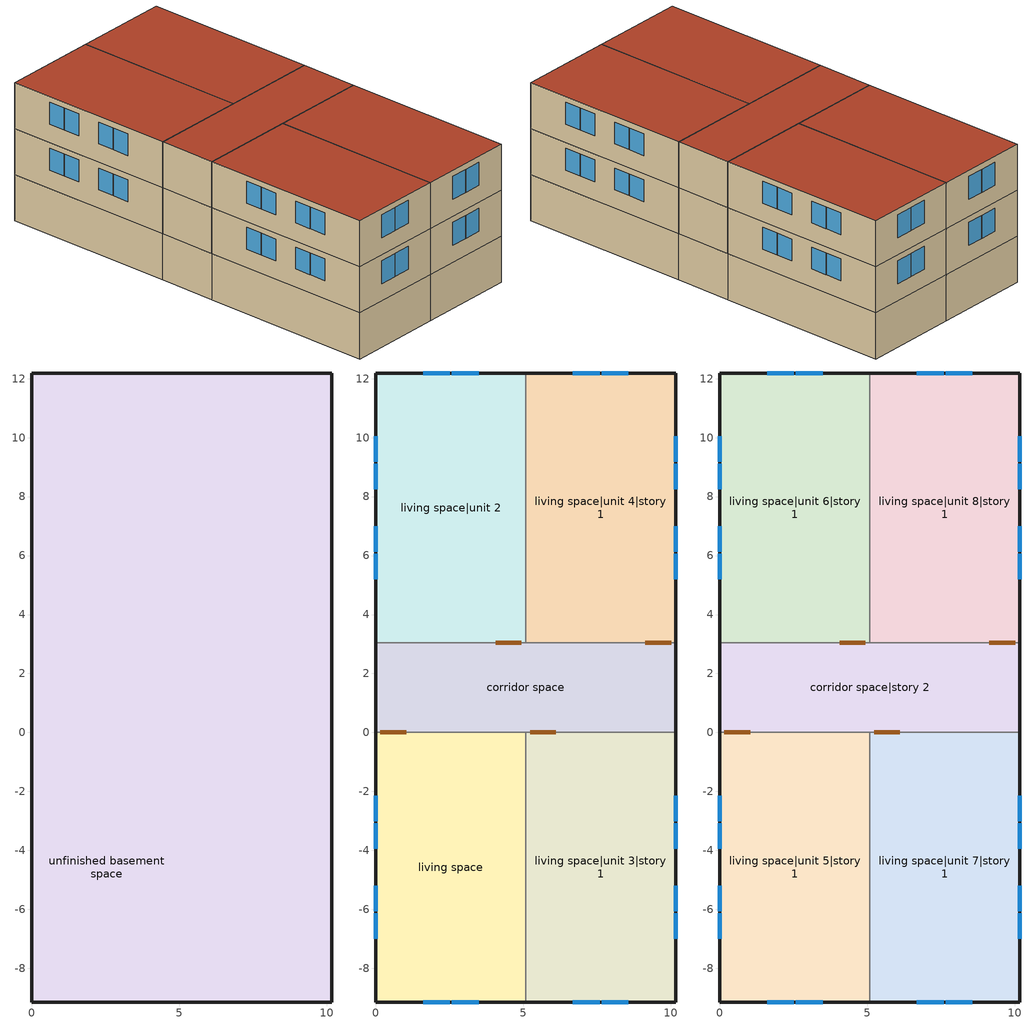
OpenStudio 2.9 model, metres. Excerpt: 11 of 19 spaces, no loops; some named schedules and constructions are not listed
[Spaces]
unfinished basement space
 floor foundation (FloorFndGrndUnfinB 1): 0,0 0,3.05 10.16,3.05 10.16,0 z-2.44
 floor foundation (FloorFndGrndUnfinB): 0,-9.14 0,0 5.08,0 5.08,-9.14 z-2.44
 floor foundation (FloorFndGrndUnfinB 2): 0,3.05 0,12.19 5.08,12.19 5.08,3.05 z-2.44
 floor foundation (FloorFndGrndUnfinB 3): 5.08,-9.14 5.08,0 10.16,0 10.16,-9.14 z-2.44
 floor foundation (FloorFndGrndUnfinB 4): 5.08,3.05 5.08,12.19 10.16,12.19 10.16,3.05 z-2.44
 wall foundation (WallFndGrndUnfinB 1): 0,3.05 0,0 / 10.16,0 10.16,3.05 z-2.44:0
 wall foundation (WallFndGrndUnfinB): 0,0 0,-9.14 5.08,-9.14 z-2.44:0
 wall foundation (WallFndGrndUnfinB 2): 5.08,12.19 0,12.19 0,3.05 z-2.44:0
 wall foundation (WallFndGrndUnfinB 3): 5.08,-9.14 10.16,-9.14 10.16,0 z-2.44:0
 wall foundation (WallFndGrndUnfinB 4): 10.16,3.05 10.16,12.19 5.08,12.19 z-2.44:0
 ceiling adiabatic (RoofUnfinUninsExt): 10.16,0 10.16,3.05 0,3.05 0,0 z0
living space
 floor to unfinished basement space (FloorUnfinBInsFin Reversed): 0,-9.14 0,0 5.08,0 5.08,-9.14 z0
 wall outside (WallExtInsFin): 0,0 0,-9.14 5.08,-9.14 z0:2.44
 wall adiabatic (WallIntFinUninsFin): 5.08,0 0,0 z0:2.44
 wall to living space|unit 3|story 1 (WallIntFinUninsFin Reversed): 5.08,-9.14 5.08,0 z0:2.44
 window (WindowConstruction): 1.6,-9.14 2.51,-9.14 / 2.57,-9.14 3.48,-9.14 z0.91:2.13; 0,-2.15 0,-3.02 / 0,-3.08 0,-3.95 / 0,-5.2 0,-6.07 / 0,-6.13 0,-6.99 z0.98:2.13
living space|unit 2
 floor to unfinished basement space (FloorUnfinBInsFin Reversed): 0,3.05 0,12.19 5.08,12.19 5.08,3.05 z0
 wall outside (WallExtInsFin): 5.08,12.19 0,12.19 0,3.05 z0:2.44
 wall to living space|unit 4|story 1 (WallIntFinUninsFin Reversed): 5.08,3.05 5.08,12.19 z0:2.44
 wall adiabatic (WallIntFinUninsFin): 0,3.05 5.08,3.05 z0:2.44
 window (WindowConstruction): 3.48,12.19 2.57,12.19 / 2.51,12.19 1.6,12.19 z0.91:2.13; 0,10.04 0,9.17 / 0,9.11 0,8.25 / 0,6.99 0,6.13 / 0,6.07 0,5.2 z0.98:2.13
living space|unit 3|story 1
 floor to unfinished basement space (FloorUnfinBInsFin Reversed): 5.08,-9.14 5.08,0 10.16,0 10.16,-9.14 z0
 wall outside (WallExtInsFin): 5.08,-9.14 10.16,-9.14 10.16,0 z0:2.44
 wall adiabatic (WallIntFinUninsFin): 10.16,0 5.08,0 z0:2.44
 window (WindowConstruction): 6.68,-9.14 7.59,-9.14 / 7.65,-9.14 8.56,-9.14 z0.91:2.13; 10.16,-6.99 10.16,-6.13 / 10.16,-6.07 10.16,-5.2 / 10.16,-3.95 10.16,-3.08 / 10.16,-3.02 10.16,-2.15 z0.98:2.13
living space|unit 4|story 1
 floor to unfinished basement space (FloorUnfinBInsFin Reversed): 5.08,3.05 5.08,12.19 10.16,12.19 10.16,3.05 z0
 wall outside (WallExtInsFin): 10.16,3.05 10.16,12.19 5.08,12.19 z0:2.44
 wall adiabatic (WallIntFinUninsFin): 5.08,3.05 10.16,3.05 z0:2.44
 window (WindowConstruction): 8.56,12.19 7.65,12.19 / 7.59,12.19 6.68,12.19 z0.91:2.13; 10.16,5.2 10.16,6.07 / 10.16,6.13 10.16,6.99 / 10.16,8.25 10.16,9.11 / 10.16,9.17 10.16,10.04 z0.98:2.13
corridor space
 floor adiabatic (FloorUnfinUninsUnfin): 0,0 0,3.05 10.16,3.05 10.16,0 z0
 wall outside (WallExtUninsUnfin): 0,3.05 0,0 / 10.16,0 10.16,3.05 z0:2.44
 wall adiabatic (WallIntUnfinUninsUnfin): 0,0 5.08,0 10.16,0 / 10.16,3.05 5.08,3.05 0,3.05 z0:2.44
 door inside (UninsDoor): 0.15,0 1.02,0 / 4.93,3.05 4.06,3.05 / 5.23,0 6.1,0 / 10.01,3.05 9.14,3.05 z0:2.13
 ceiling adiabatic (RoofUnfinUninsExt): 10.16,0 10.16,3.05 0,3.05 0,0 z2.44
living space|unit 5|story 1
 floor to living space (FloorFinUninsFin): 0,-9.14 0,0 5.08,0 5.08,-9.14 z2.44
 wall outside (WallExtInsFin): 0,0 0,-9.14 5.08,-9.14 z2.44:4.88
 wall to living space|unit 7|story 1 (WallIntFinUninsFin Reversed): 5.08,-9.14 5.08,0 z2.44:4.88
 wall adiabatic (WallIntFinUninsFin): 5.08,0 0,0 z2.44:4.88
 window (WindowConstruction): 1.6,-9.14 2.51,-9.14 / 2.57,-9.14 3.48,-9.14 z3.35:4.57; 0,-2.15 0,-3.02 / 0,-3.08 0,-3.95 / 0,-5.2 0,-6.07 / 0,-6.13 0,-6.99 z3.42:4.57
 roof outside (RoofFinInsExt): 5.08,-9.14 5.08,0 0,0 0,-9.14 z4.88
living space|unit 6|story 1
 floor to living space|unit 2 (FloorFinUninsFin): 0,3.05 0,12.19 5.08,12.19 5.08,3.05 z2.44
 wall outside (WallExtInsFin): 5.08,12.19 0,12.19 0,3.05 z2.44:4.88
 wall to living space|unit 8|story 1 (WallIntFinUninsFin): 5.08,3.05 5.08,12.19 z2.44:4.88
 wall adiabatic (WallIntFinUninsFin): 0,3.05 5.08,3.05 z2.44:4.88
 window (WindowConstruction): 3.48,12.19 2.57,12.19 / 2.51,12.19 1.6,12.19 z3.35:4.57; 0,10.04 0,9.17 / 0,9.11 0,8.25 / 0,6.99 0,6.13 / 0,6.07 0,5.2 z3.42:4.57
 roof outside (RoofFinInsExt): 5.08,3.05 5.08,12.19 0,12.19 0,3.05 z4.88
living space|unit 7|story 1
 floor to living space|unit 3|story 1 (FloorFinUninsFin): 5.08,-9.14 5.08,0 10.16,0 10.16,-9.14 z2.44
 wall outside (WallExtInsFin): 5.08,-9.14 10.16,-9.14 10.16,0 z2.44:4.88
 wall adiabatic (WallIntFinUninsFin): 10.16,0 5.08,0 z2.44:4.88
 window (WindowConstruction): 6.68,-9.14 7.59,-9.14 / 7.65,-9.14 8.56,-9.14 z3.35:4.57; 10.16,-6.99 10.16,-6.13 / 10.16,-6.07 10.16,-5.2 / 10.16,-3.95 10.16,-3.08 / 10.16,-3.02 10.16,-2.15 z3.42:4.57
 roof outside (RoofFinInsExt): 10.16,-9.14 10.16,0 5.08,0 5.08,-9.14 z4.88
living space|unit 8|story 1
 floor to living space|unit 4|story 1 (FloorFinUninsFin): 5.08,3.05 5.08,12.19 10.16,12.19 10.16,3.05 z2.44
 wall outside (WallExtInsFin): 10.16,3.05 10.16,12.19 5.08,12.19 z2.44:4.88
 wall adiabatic (WallIntFinUninsFin): 5.08,3.05 10.16,3.05 z2.44:4.88
 window (WindowConstruction): 8.56,12.19 7.65,12.19 / 7.59,12.19 6.68,12.19 z3.35:4.57; 10.16,5.2 10.16,6.07 / 10.16,6.13 10.16,6.99 / 10.16,8.25 10.16,9.11 / 10.16,9.17 10.16,10.04 z3.42:4.57
 roof outside (RoofFinInsExt): 10.16,3.05 10.16,12.19 5.08,12.19 5.08,3.05 z4.88
corridor space|story 2
 floor adiabatic (FloorUnfinUninsUnfin): 0,0 0,3.05 10.16,3.05 10.16,0 z2.44
 wall outside (WallExtUninsUnfin): 0,3.05 0,0 / 10.16,0 10.16,3.05 z2.44:4.88
 wall adiabatic (WallIntUnfinUninsUnfin): 0,0 5.08,0 10.16,0 / 10.16,3.05 5.08,3.05 0,3.05 z2.44:4.88
 door inside (UninsDoor): 0.15,0 1.02,0 / 4.93,3.05 4.06,3.05 / 5.23,0 6.1,0 / 10.01,3.05 9.14,3.05 z2.44:4.57
 roof outside (RoofUnfinUninsExt): 10.16,0 10.16,3.05 0,3.05 0,0 z4.88
[Schedule:Day]
res nv_8 temp schedule allday1; res nv_8 temp schedule allday2; res nv_8 temp schedule allday3; res nv_8 temp schedule allday4; res nv_8 temp schedule allday11; res nv_8 temp schedule allday12: 24, 0, 23.8889
res nv_8 temp schedule allday5; res nv_8 temp schedule allday6; res nv_8 temp schedule allday7; res nv_8 temp schedule allday8; res nv_8 temp schedule allday9; res nv_8 temp schedule allday10: 24, 0, 22.2222
Schedule Day 123; Schedule Day 126; res mv_8 range exhaust schedule winter design; Schedule Day 127; res mv_8 bath exhaust schedule winter design: 24, 0, 0
res nv_8 availability schedule allday1 on; res nv_8 availability schedule allday1 on 1; res nv_8 availability schedule allday1 on 2; res nv_8 availability schedule allday1 on 3; res nv_8 availability schedule allday1 on 4; res nv_8 availability schedule allday1 on 5; res nv_8 availability schedule allday1 on 6; res nv_8 availability schedule allday1 on 7; res nv_8 availability schedule allday1 on 8; res nv_8 availability schedule allday1 on 9; res nv_8 availability schedule allday1 on 10; res nv_8 availability schedule allday1 on 11: 1, 0, 1, 2, 0, 1, 3, 0, 1, 4, 0, 1, 5, 0, 1, 6, 0, 1, 7, 0, 1, 8, 0, 1, 9, 0, 1, 10, 0, 1, 11, 0, 1, 12, 0, 1, 13, 0, 1, 14, 0, 1, 15, 0, 1, 16, 0, 1, 17, 0, 1, 18, 0, 1, 19, 0, 1, 20, 0, 1, 21, 0, 1, 22, 0, 1, 23, 0, 1, 24, 0, 1
res mv_8 range exhaust schedule allday1; res mv_8 range exhaust schedule allday2; res mv_8 range exhaust schedule allday3; res mv_8 range exhaust schedule allday4; res mv_8 range exhaust schedule allday5; res mv_8 range exhaust schedule allday6; res mv_8 range exhaust schedule allday7; res mv_8 range exhaust schedule allday8; res mv_8 range exhaust schedule allday9; res mv_8 range exhaust schedule allday10; res mv_8 range exhaust schedule allday11; res mv_8 range exhaust schedule allday12: 15, 0, 0, 16, 0, 1, 24, 0, 0
res mv_8 range exhaust schedule summer design; res mv_8 bath exhaust schedule summer design: 24, 0, 1
res mv_8 bath exhaust schedule allday1; res mv_8 bath exhaust schedule allday2; res mv_8 bath exhaust schedule allday3; res mv_8 bath exhaust schedule allday4; res mv_8 bath exhaust schedule allday5; res mv_8 bath exhaust schedule allday6; res mv_8 bath exhaust schedule allday7; res mv_8 bath exhaust schedule allday8; res mv_8 bath exhaust schedule allday9; res mv_8 bath exhaust schedule allday10; res mv_8 bath exhaust schedule allday11; res mv_8 bath exhaust schedule allday12: 4, 0, 0, 5, 0, 1, 24, 0, 0
[Schedule:Rule] Apply Monday=Yes; Apply Wednesday=Yes; Apply Friday=Yes; Date Specification Type=DateRange; Start Day=1
Name | Schedule Ruleset | Rule Order | Day Schedule | Apply Sunday | Apply Tuesday | Apply Thursday | Apply Saturday | Start Month | End Month | End Day
res heating setpoint allday rule1 | res heating setpoint | 11 | res heating setpoint allday1 | Yes | Yes | Yes | Yes | 1 | 1 | 31
res heating setpoint allday rule2 | res heating setpoint | 10 | res heating setpoint allday2 | Yes | Yes | Yes | Yes | 2 | 2 | 28
res heating setpoint allday rule3 | res heating setpoint | 9 | res heating setpoint allday3 | Yes | Yes | Yes | Yes | 3 | 3 | 31
res heating setpoint allday rule4 | res heating setpoint | 8 | res heating setpoint allday4 | Yes | Yes | Yes | Yes | 4 | 4 | 30
res heating setpoint allday rule5 | res heating setpoint | 7 | res heating setpoint allday5 | Yes | Yes | Yes | Yes | 5 | 5 | 31
res heating setpoint allday rule6 | res heating setpoint | 6 | res heating setpoint allday6 | Yes | Yes | Yes | Yes | 6 | 6 | 30
res heating setpoint allday rule7 | res heating setpoint | 5 | res heating setpoint allday7 | Yes | Yes | Yes | Yes | 7 | 7 | 31
res heating setpoint allday rule8 | res heating setpoint | 4 | res heating setpoint allday8 | Yes | Yes | Yes | Yes | 8 | 8 | 31
res heating setpoint allday rule9 | res heating setpoint | 3 | res heating setpoint allday9 | Yes | Yes | Yes | Yes | 9 | 9 | 30
res heating setpoint allday rule10 | res heating setpoint | 2 | res heating setpoint allday10 | Yes | Yes | Yes | Yes | 10 | 10 | 31
res heating setpoint allday rule11 | res heating setpoint | 1 | res heating setpoint allday11 | Yes | Yes | Yes | Yes | 11 | 11 | 30
res heating setpoint allday rule12 | res heating setpoint | 0 | res heating setpoint allday12 | Yes | Yes | Yes | Yes | 12 | 12 | 31
res cooling setpoint allday rule1 | res cooling setpoint | 11 | res cooling setpoint allday1 | Yes | Yes | Yes | Yes | 1 | 1 | 31
res cooling setpoint allday rule2 | res cooling setpoint | 10 | res cooling setpoint allday2 | Yes | Yes | Yes | Yes | 2 | 2 | 28
res cooling setpoint allday rule3 | res cooling setpoint | 9 | res cooling setpoint allday3 | Yes | Yes | Yes | Yes | 3 | 3 | 31
res cooling setpoint allday rule4 | res cooling setpoint | 8 | res cooling setpoint allday4 | Yes | Yes | Yes | Yes | 4 | 4 | 30
res cooling setpoint allday rule5 | res cooling setpoint | 7 | res cooling setpoint allday5 | Yes | Yes | Yes | Yes | 5 | 5 | 31
res cooling setpoint allday rule6 | res cooling setpoint | 6 | res cooling setpoint allday6 | Yes | Yes | Yes | Yes | 6 | 6 | 30
res cooling setpoint allday rule7 | res cooling setpoint | 5 | res cooling setpoint allday7 | Yes | Yes | Yes | Yes | 7 | 7 | 31
res cooling setpoint allday rule8 | res cooling setpoint | 4 | res cooling setpoint allday8 | Yes | Yes | Yes | Yes | 8 | 8 | 31
res cooling setpoint allday rule9 | res cooling setpoint | 3 | res cooling setpoint allday9 | Yes | Yes | Yes | Yes | 9 | 9 | 30
res cooling setpoint allday rule10 | res cooling setpoint | 2 | res cooling setpoint allday10 | Yes | Yes | Yes | Yes | 10 | 10 | 31
res cooling setpoint allday rule11 | res cooling setpoint | 1 | res cooling setpoint allday11 | Yes | Yes | Yes | Yes | 11 | 11 | 30
res cooling setpoint allday rule12 | res cooling setpoint | 0 | res cooling setpoint allday12 | Yes | Yes | Yes | Yes | 12 | 12 | 31
res nv_1 temp schedule allday rule1 | res nv_1 temp schedule | 11 | res nv_1 temp schedule allday1 | Yes | Yes | Yes | Yes | 1 | 1 | 31
res nv_1 temp schedule allday rule2 | res nv_1 temp schedule | 10 | res nv_1 temp schedule allday2 | Yes | Yes | Yes | Yes | 2 | 2 | 28
res nv_1 temp schedule allday rule3 | res nv_1 temp schedule | 9 | res nv_1 temp schedule allday3 | Yes | Yes | Yes | Yes | 3 | 3 | 31
res nv_1 temp schedule allday rule4 | res nv_1 temp schedule | 8 | res nv_1 temp schedule allday4 | Yes | Yes | Yes | Yes | 4 | 4 | 30
res nv_1 temp schedule allday rule5 | res nv_1 temp schedule | 7 | res nv_1 temp schedule allday5 | Yes | Yes | Yes | Yes | 5 | 5 | 31
res nv_1 temp schedule allday rule6 | res nv_1 temp schedule | 6 | res nv_1 temp schedule allday6 | Yes | Yes | Yes | Yes | 6 | 6 | 30
res nv_1 temp schedule allday rule7 | res nv_1 temp schedule | 5 | res nv_1 temp schedule allday7 | Yes | Yes | Yes | Yes | 7 | 7 | 31
res nv_1 temp schedule allday rule8 | res nv_1 temp schedule | 4 | res nv_1 temp schedule allday8 | Yes | Yes | Yes | Yes | 8 | 8 | 31
res nv_1 temp schedule allday rule9 | res nv_1 temp schedule | 3 | res nv_1 temp schedule allday9 | Yes | Yes | Yes | Yes | 9 | 9 | 30
res nv_1 temp schedule allday rule10 | res nv_1 temp schedule | 2 | res nv_1 temp schedule allday10 | Yes | Yes | Yes | Yes | 10 | 10 | 31
res nv_1 temp schedule allday rule11 | res nv_1 temp schedule | 1 | res nv_1 temp schedule allday11 | Yes | Yes | Yes | Yes | 11 | 11 | 30
res nv_1 temp schedule allday rule12 | res nv_1 temp schedule | 0 | res nv_1 temp schedule allday12 | Yes | Yes | Yes | Yes | 12 | 12 | 31
res nv_1 availability schedule allday ruleset1 on | res nv_1 avail schedule | 11 | res nv_1 availability schedule allday1 on |  |  |  |  | 1 | 1 | 31
res nv_1 availability schedule allday ruleset2 on | res nv_1 avail schedule | 10 | res nv_1 availability schedule allday1 on 1 |  |  |  |  | 2 | 2 | 28
res nv_1 availability schedule allday ruleset3 on | res nv_1 avail schedule | 9 | res nv_1 availability schedule allday1 on 2 |  |  |  |  | 3 | 3 | 31
res nv_1 availability schedule allday ruleset4 on | res nv_1 avail schedule | 8 | res nv_1 availability schedule allday1 on 3 |  |  |  |  | 4 | 4 | 30
res nv_1 availability schedule allday ruleset5 on | res nv_1 avail schedule | 7 | res nv_1 availability schedule allday1 on 4 |  |  |  |  | 5 | 5 | 31
res nv_1 availability schedule allday ruleset6 on | res nv_1 avail schedule | 6 | res nv_1 availability schedule allday1 on 5 |  |  |  |  | 6 | 6 | 30
res nv_1 availability schedule allday ruleset7 on | res nv_1 avail schedule | 5 | res nv_1 availability schedule allday1 on 6 |  |  |  |  | 7 | 7 | 31
res nv_1 availability schedule allday ruleset8 on | res nv_1 avail schedule | 4 | res nv_1 availability schedule allday1 on 7 |  |  |  |  | 8 | 8 | 31
res nv_1 availability schedule allday ruleset9 on | res nv_1 avail schedule | 3 | res nv_1 availability schedule allday1 on 8 |  |  |  |  | 9 | 9 | 30
res nv_1 availability schedule allday ruleset10 on | res nv_1 avail schedule | 2 | res nv_1 availability schedule allday1 on 9 |  |  |  |  | 10 | 10 | 31
res nv_1 availability schedule allday ruleset11 on | res nv_1 avail schedule | 1 | res nv_1 availability schedule allday1 on 10 |  |  |  |  | 11 | 11 | 30
res nv_1 availability schedule allday ruleset12 on | res nv_1 avail schedule | 0 | res nv_1 availability schedule allday1 on 11 |  |  |  |  | 12 | 12 | 31
res mv_1 range exhaust schedule allday rule1 | res mv_1 range exhaust schedule | 11 | res mv_1 range exhaust schedule allday1 | Yes | Yes | Yes | Yes | 1 | 1 | 31
res mv_1 range exhaust schedule allday rule2 | res mv_1 range exhaust schedule | 10 | res mv_1 range exhaust schedule allday2 | Yes | Yes | Yes | Yes | 2 | 2 | 28
res mv_1 range exhaust schedule allday rule3 | res mv_1 range exhaust schedule | 9 | res mv_1 range exhaust schedule allday3 | Yes | Yes | Yes | Yes | 3 | 3 | 31
res mv_1 range exhaust schedule allday rule4 | res mv_1 range exhaust schedule | 8 | res mv_1 range exhaust schedule allday4 | Yes | Yes | Yes | Yes | 4 | 4 | 30
res mv_1 range exhaust schedule allday rule5 | res mv_1 range exhaust schedule | 7 | res mv_1 range exhaust schedule allday5 | Yes | Yes | Yes | Yes | 5 | 5 | 31
res mv_1 range exhaust schedule allday rule6 | res mv_1 range exhaust schedule | 6 | res mv_1 range exhaust schedule allday6 | Yes | Yes | Yes | Yes | 6 | 6 | 30
res mv_1 range exhaust schedule allday rule7 | res mv_1 range exhaust schedule | 5 | res mv_1 range exhaust schedule allday7 | Yes | Yes | Yes | Yes | 7 | 7 | 31
res mv_1 range exhaust schedule allday rule8 | res mv_1 range exhaust schedule | 4 | res mv_1 range exhaust schedule allday8 | Yes | Yes | Yes | Yes | 8 | 8 | 31
res mv_1 range exhaust schedule allday rule9 | res mv_1 range exhaust schedule | 3 | res mv_1 range exhaust schedule allday9 | Yes | Yes | Yes | Yes | 9 | 9 | 30
res mv_1 range exhaust schedule allday rule10 | res mv_1 range exhaust schedule | 2 | res mv_1 range exhaust schedule allday10 | Yes | Yes | Yes | Yes | 10 | 10 | 31
res mv_1 range exhaust schedule allday rule11 | res mv_1 range exhaust schedule | 1 | res mv_1 range exhaust schedule allday11 | Yes | Yes | Yes | Yes | 11 | 11 | 30
res mv_1 range exhaust schedule allday rule12 | res mv_1 range exhaust schedule | 0 | res mv_1 range exhaust schedule allday12 | Yes | Yes | Yes | Yes | 12 | 12 | 31
res mv_1 bath exhaust schedule allday rule1 | res mv_1 bath exhaust schedule | 11 | res mv_1 bath exhaust schedule allday1 | Yes | Yes | Yes | Yes | 1 | 1 | 31
res mv_1 bath exhaust schedule allday rule2 | res mv_1 bath exhaust schedule | 10 | res mv_1 bath exhaust schedule allday2 | Yes | Yes | Yes | Yes | 2 | 2 | 28
res mv_1 bath exhaust schedule allday rule3 | res mv_1 bath exhaust schedule | 9 | res mv_1 bath exhaust schedule allday3 | Yes | Yes | Yes | Yes | 3 | 3 | 31
res mv_1 bath exhaust schedule allday rule4 | res mv_1 bath exhaust schedule | 8 | res mv_1 bath exhaust schedule allday4 | Yes | Yes | Yes | Yes | 4 | 4 | 30
res mv_1 bath exhaust schedule allday rule5 | res mv_1 bath exhaust schedule | 7 | res mv_1 bath exhaust schedule allday5 | Yes | Yes | Yes | Yes | 5 | 5 | 31
res mv_1 bath exhaust schedule allday rule6 | res mv_1 bath exhaust schedule | 6 | res mv_1 bath exhaust schedule allday6 | Yes | Yes | Yes | Yes | 6 | 6 | 30
res mv_1 bath exhaust schedule allday rule7 | res mv_1 bath exhaust schedule | 5 | res mv_1 bath exhaust schedule allday7 | Yes | Yes | Yes | Yes | 7 | 7 | 31
res mv_1 bath exhaust schedule allday rule8 | res mv_1 bath exhaust schedule | 4 | res mv_1 bath exhaust schedule allday8 | Yes | Yes | Yes | Yes | 8 | 8 | 31
res mv_1 bath exhaust schedule allday rule9 | res mv_1 bath exhaust schedule | 3 | res mv_1 bath exhaust schedule allday9 | Yes | Yes | Yes | Yes | 9 | 9 | 30
res mv_1 bath exhaust schedule allday rule10 | res mv_1 bath exhaust schedule | 2 | res mv_1 bath exhaust schedule allday10 | Yes | Yes | Yes | Yes | 10 | 10 | 31
res mv_1 bath exhaust schedule allday rule11 | res mv_1 bath exhaust schedule | 1 | res mv_1 bath exhaust schedule allday11 | Yes | Yes | Yes | Yes | 11 | 11 | 30
res mv_1 bath exhaust schedule allday rule12 | res mv_1 bath exhaust schedule | 0 | res mv_1 bath exhaust schedule allday12 | Yes | Yes | Yes | Yes | 12 | 12 | 31
res nv_2 temp schedule allday rule1 | res nv_2 temp schedule | 11 | res nv_2 temp schedule allday1 | Yes | Yes | Yes | Yes | 1 | 1 | 31
res nv_2 temp schedule allday rule2 | res nv_2 temp schedule | 10 | res nv_2 temp schedule allday2 | Yes | Yes | Yes | Yes | 2 | 2 | 28
res nv_2 temp schedule allday rule3 | res nv_2 temp schedule | 9 | res nv_2 temp schedule allday3 | Yes | Yes | Yes | Yes | 3 | 3 | 31
res nv_2 temp schedule allday rule4 | res nv_2 temp schedule | 8 | res nv_2 temp schedule allday4 | Yes | Yes | Yes | Yes | 4 | 4 | 30
res nv_2 temp schedule allday rule5 | res nv_2 temp schedule | 7 | res nv_2 temp schedule allday5 | Yes | Yes | Yes | Yes | 5 | 5 | 31
res nv_2 temp schedule allday rule6 | res nv_2 temp schedule | 6 | res nv_2 temp schedule allday6 | Yes | Yes | Yes | Yes | 6 | 6 | 30
res nv_2 temp schedule allday rule7 | res nv_2 temp schedule | 5 | res nv_2 temp schedule allday7 | Yes | Yes | Yes | Yes | 7 | 7 | 31
res nv_2 temp schedule allday rule8 | res nv_2 temp schedule | 4 | res nv_2 temp schedule allday8 | Yes | Yes | Yes | Yes | 8 | 8 | 31
res nv_2 temp schedule allday rule9 | res nv_2 temp schedule | 3 | res nv_2 temp schedule allday9 | Yes | Yes | Yes | Yes | 9 | 9 | 30
res nv_2 temp schedule allday rule10 | res nv_2 temp schedule | 2 | res nv_2 temp schedule allday10 | Yes | Yes | Yes | Yes | 10 | 10 | 31
res nv_2 temp schedule allday rule11 | res nv_2 temp schedule | 1 | res nv_2 temp schedule allday11 | Yes | Yes | Yes | Yes | 11 | 11 | 30
res nv_2 temp schedule allday rule12 | res nv_2 temp schedule | 0 | res nv_2 temp schedule allday12 | Yes | Yes | Yes | Yes | 12 | 12 | 31
res nv_2 availability schedule allday ruleset1 on | res nv_2 avail schedule | 11 | res nv_2 availability schedule allday1 on |  |  |  |  | 1 | 1 | 31
res nv_2 availability schedule allday ruleset2 on | res nv_2 avail schedule | 10 | res nv_2 availability schedule allday1 on 1 |  |  |  |  | 2 | 2 | 28
res nv_2 availability schedule allday ruleset3 on | res nv_2 avail schedule | 9 | res nv_2 availability schedule allday1 on 2 |  |  |  |  | 3 | 3 | 31
res nv_2 availability schedule allday ruleset4 on | res nv_2 avail schedule | 8 | res nv_2 availability schedule allday1 on 3 |  |  |  |  | 4 | 4 | 30
res nv_2 availability schedule allday ruleset5 on | res nv_2 avail schedule | 7 | res nv_2 availability schedule allday1 on 4 |  |  |  |  | 5 | 5 | 31
res nv_2 availability schedule allday ruleset6 on | res nv_2 avail schedule | 6 | res nv_2 availability schedule allday1 on 5 |  |  |  |  | 6 | 6 | 30
res nv_2 availability schedule allday ruleset7 on | res nv_2 avail schedule | 5 | res nv_2 availability schedule allday1 on 6 |  |  |  |  | 7 | 7 | 31
res nv_2 availability schedule allday ruleset8 on | res nv_2 avail schedule | 4 | res nv_2 availability schedule allday1 on 7 |  |  |  |  | 8 | 8 | 31
res nv_2 availability schedule allday ruleset9 on | res nv_2 avail schedule | 3 | res nv_2 availability schedule allday1 on 8 |  |  |  |  | 9 | 9 | 30
res nv_2 availability schedule allday ruleset10 on | res nv_2 avail schedule | 2 | res nv_2 availability schedule allday1 on 9 |  |  |  |  | 10 | 10 | 31
res nv_2 availability schedule allday ruleset11 on | res nv_2 avail schedule | 1 | res nv_2 availability schedule allday1 on 10 |  |  |  |  | 11 | 11 | 30
res nv_2 availability schedule allday ruleset12 on | res nv_2 avail schedule | 0 | res nv_2 availability schedule allday1 on 11 |  |  |  |  | 12 | 12 | 31
res mv_2 range exhaust schedule allday rule1 | res mv_2 range exhaust schedule | 11 | res mv_2 range exhaust schedule allday1 | Yes | Yes | Yes | Yes | 1 | 1 | 31
res mv_2 range exhaust schedule allday rule2 | res mv_2 range exhaust schedule | 10 | res mv_2 range exhaust schedule allday2 | Yes | Yes | Yes | Yes | 2 | 2 | 28
res mv_2 range exhaust schedule allday rule3 | res mv_2 range exhaust schedule | 9 | res mv_2 range exhaust schedule allday3 | Yes | Yes | Yes | Yes | 3 | 3 | 31
res mv_2 range exhaust schedule allday rule4 | res mv_2 range exhaust schedule | 8 | res mv_2 range exhaust schedule allday4 | Yes | Yes | Yes | Yes | 4 | 4 | 30
res mv_2 range exhaust schedule allday rule5 | res mv_2 range exhaust schedule | 7 | res mv_2 range exhaust schedule allday5 | Yes | Yes | Yes | Yes | 5 | 5 | 31
res mv_2 range exhaust schedule allday rule6 | res mv_2 range exhaust schedule | 6 | res mv_2 range exhaust schedule allday6 | Yes | Yes | Yes | Yes | 6 | 6 | 30
res mv_2 range exhaust schedule allday rule7 | res mv_2 range exhaust schedule | 5 | res mv_2 range exhaust schedule allday7 | Yes | Yes | Yes | Yes | 7 | 7 | 31
res mv_2 range exhaust schedule allday rule8 | res mv_2 range exhaust schedule | 4 | res mv_2 range exhaust schedule allday8 | Yes | Yes | Yes | Yes | 8 | 8 | 31
res mv_2 range exhaust schedule allday rule9 | res mv_2 range exhaust schedule | 3 | res mv_2 range exhaust schedule allday9 | Yes | Yes | Yes | Yes | 9 | 9 | 30
res mv_2 range exhaust schedule allday rule10 | res mv_2 range exhaust schedule | 2 | res mv_2 range exhaust schedule allday10 | Yes | Yes | Yes | Yes | 10 | 10 | 31
res mv_2 range exhaust schedule allday rule11 | res mv_2 range exhaust schedule | 1 | res mv_2 range exhaust schedule allday11 | Yes | Yes | Yes | Yes | 11 | 11 | 30
res mv_2 range exhaust schedule allday rule12 | res mv_2 range exhaust schedule | 0 | res mv_2 range exhaust schedule allday12 | Yes | Yes | Yes | Yes | 12 | 12 | 31
res mv_2 bath exhaust schedule allday rule1 | res mv_2 bath exhaust schedule | 11 | res mv_2 bath exhaust schedule allday1 | Yes | Yes | Yes | Yes | 1 | 1 | 31
res mv_2 bath exhaust schedule allday rule2 | res mv_2 bath exhaust schedule | 10 | res mv_2 bath exhaust schedule allday2 | Yes | Yes | Yes | Yes | 2 | 2 | 28
res mv_2 bath exhaust schedule allday rule3 | res mv_2 bath exhaust schedule | 9 | res mv_2 bath exhaust schedule allday3 | Yes | Yes | Yes | Yes | 3 | 3 | 31
res mv_2 bath exhaust schedule allday rule4 | res mv_2 bath exhaust schedule | 8 | res mv_2 bath exhaust schedule allday4 | Yes | Yes | Yes | Yes | 4 | 4 | 30
res mv_2 bath exhaust schedule allday rule5 | res mv_2 bath exhaust schedule | 7 | res mv_2 bath exhaust schedule allday5 | Yes | Yes | Yes | Yes | 5 | 5 | 31
res mv_2 bath exhaust schedule allday rule6 | res mv_2 bath exhaust schedule | 6 | res mv_2 bath exhaust schedule allday6 | Yes | Yes | Yes | Yes | 6 | 6 | 30
res mv_2 bath exhaust schedule allday rule7 | res mv_2 bath exhaust schedule | 5 | res mv_2 bath exhaust schedule allday7 | Yes | Yes | Yes | Yes | 7 | 7 | 31
res mv_2 bath exhaust schedule allday rule8 | res mv_2 bath exhaust schedule | 4 | res mv_2 bath exhaust schedule allday8 | Yes | Yes | Yes | Yes | 8 | 8 | 31
res mv_2 bath exhaust schedule allday rule9 | res mv_2 bath exhaust schedule | 3 | res mv_2 bath exhaust schedule allday9 | Yes | Yes | Yes | Yes | 9 | 9 | 30
res mv_2 bath exhaust schedule allday rule10 | res mv_2 bath exhaust schedule | 2 | res mv_2 bath exhaust schedule allday10 | Yes | Yes | Yes | Yes | 10 | 10 | 31
res mv_2 bath exhaust schedule allday rule11 | res mv_2 bath exhaust schedule | 1 | res mv_2 bath exhaust schedule allday11 | Yes | Yes | Yes | Yes | 11 | 11 | 30
res mv_2 bath exhaust schedule allday rule12 | res mv_2 bath exhaust schedule | 0 | res mv_2 bath exhaust schedule allday12 | Yes | Yes | Yes | Yes | 12 | 12 | 31
res nv_3 temp schedule allday rule1 | res nv_3 temp schedule | 11 | res nv_3 temp schedule allday1 | Yes | Yes | Yes | Yes | 1 | 1 | 31
res nv_3 temp schedule allday rule2 | res nv_3 temp schedule | 10 | res nv_3 temp schedule allday2 | Yes | Yes | Yes | Yes | 2 | 2 | 28
res nv_3 temp schedule allday rule3 | res nv_3 temp schedule | 9 | res nv_3 temp schedule allday3 | Yes | Yes | Yes | Yes | 3 | 3 | 31
res nv_3 temp schedule allday rule4 | res nv_3 temp schedule | 8 | res nv_3 temp schedule allday4 | Yes | Yes | Yes | Yes | 4 | 4 | 30
res nv_3 temp schedule allday rule5 | res nv_3 temp schedule | 7 | res nv_3 temp schedule allday5 | Yes | Yes | Yes | Yes | 5 | 5 | 31
res nv_3 temp schedule allday rule6 | res nv_3 temp schedule | 6 | res nv_3 temp schedule allday6 | Yes | Yes | Yes | Yes | 6 | 6 | 30
res nv_3 temp schedule allday rule7 | res nv_3 temp schedule | 5 | res nv_3 temp schedule allday7 | Yes | Yes | Yes | Yes | 7 | 7 | 31
res nv_3 temp schedule allday rule8 | res nv_3 temp schedule | 4 | res nv_3 temp schedule allday8 | Yes | Yes | Yes | Yes | 8 | 8 | 31
res nv_3 temp schedule allday rule9 | res nv_3 temp schedule | 3 | res nv_3 temp schedule allday9 | Yes | Yes | Yes | Yes | 9 | 9 | 30
res nv_3 temp schedule allday rule10 | res nv_3 temp schedule | 2 | res nv_3 temp schedule allday10 | Yes | Yes | Yes | Yes | 10 | 10 | 31
res nv_3 temp schedule allday rule11 | res nv_3 temp schedule | 1 | res nv_3 temp schedule allday11 | Yes | Yes | Yes | Yes | 11 | 11 | 30
res nv_3 temp schedule allday rule12 | res nv_3 temp schedule | 0 | res nv_3 temp schedule allday12 | Yes | Yes | Yes | Yes | 12 | 12 | 31
res nv_3 availability schedule allday ruleset1 on | res nv_3 avail schedule | 11 | res nv_3 availability schedule allday1 on |  |  |  |  | 1 | 1 | 31
res nv_3 availability schedule allday ruleset2 on | res nv_3 avail schedule | 10 | res nv_3 availability schedule allday1 on 1 |  |  |  |  | 2 | 2 | 28
res nv_3 availability schedule allday ruleset3 on | res nv_3 avail schedule | 9 | res nv_3 availability schedule allday1 on 2 |  |  |  |  | 3 | 3 | 31
res nv_3 availability schedule allday ruleset4 on | res nv_3 avail schedule | 8 | res nv_3 availability schedule allday1 on 3 |  |  |  |  | 4 | 4 | 30
res nv_3 availability schedule allday ruleset5 on | res nv_3 avail schedule | 7 | res nv_3 availability schedule allday1 on 4 |  |  |  |  | 5 | 5 | 31
res nv_3 availability schedule allday ruleset6 on | res nv_3 avail schedule | 6 | res nv_3 availability schedule allday1 on 5 |  |  |  |  | 6 | 6 | 30
res nv_3 availability schedule allday ruleset7 on | res nv_3 avail schedule | 5 | res nv_3 availability schedule allday1 on 6 |  |  |  |  | 7 | 7 | 31
res nv_3 availability schedule allday ruleset8 on | res nv_3 avail schedule | 4 | res nv_3 availability schedule allday1 on 7 |  |  |  |  | 8 | 8 | 31
res nv_3 availability schedule allday ruleset9 on | res nv_3 avail schedule | 3 | res nv_3 availability schedule allday1 on 8 |  |  |  |  | 9 | 9 | 30
res nv_3 availability schedule allday ruleset10 on | res nv_3 avail schedule | 2 | res nv_3 availability schedule allday1 on 9 |  |  |  |  | 10 | 10 | 31
res nv_3 availability schedule allday ruleset11 on | res nv_3 avail schedule | 1 | res nv_3 availability schedule allday1 on 10 |  |  |  |  | 11 | 11 | 30
res nv_3 availability schedule allday ruleset12 on | res nv_3 avail schedule | 0 | res nv_3 availability schedule allday1 on 11 |  |  |  |  | 12 | 12 | 31
res mv_3 range exhaust schedule allday rule1 | res mv_3 range exhaust schedule | 11 | res mv_3 range exhaust schedule allday1 | Yes | Yes | Yes | Yes | 1 | 1 | 31
res mv_3 range exhaust schedule allday rule2 | res mv_3 range exhaust schedule | 10 | res mv_3 range exhaust schedule allday2 | Yes | Yes | Yes | Yes | 2 | 2 | 28
res mv_3 range exhaust schedule allday rule3 | res mv_3 range exhaust schedule | 9 | res mv_3 range exhaust schedule allday3 | Yes | Yes | Yes | Yes | 3 | 3 | 31
res mv_3 range exhaust schedule allday rule4 | res mv_3 range exhaust schedule | 8 | res mv_3 range exhaust schedule allday4 | Yes | Yes | Yes | Yes | 4 | 4 | 30
res mv_3 range exhaust schedule allday rule5 | res mv_3 range exhaust schedule | 7 | res mv_3 range exhaust schedule allday5 | Yes | Yes | Yes | Yes | 5 | 5 | 31
res mv_3 range exhaust schedule allday rule6 | res mv_3 range exhaust schedule | 6 | res mv_3 range exhaust schedule allday6 | Yes | Yes | Yes | Yes | 6 | 6 | 30
res mv_3 range exhaust schedule allday rule7 | res mv_3 range exhaust schedule | 5 | res mv_3 range exhaust schedule allday7 | Yes | Yes | Yes | Yes | 7 | 7 | 31
res mv_3 range exhaust schedule allday rule8 | res mv_3 range exhaust schedule | 4 | res mv_3 range exhaust schedule allday8 | Yes | Yes | Yes | Yes | 8 | 8 | 31
res mv_3 range exhaust schedule allday rule9 | res mv_3 range exhaust schedule | 3 | res mv_3 range exhaust schedule allday9 | Yes | Yes | Yes | Yes | 9 | 9 | 30
res mv_3 range exhaust schedule allday rule10 | res mv_3 range exhaust schedule | 2 | res mv_3 range exhaust schedule allday10 | Yes | Yes | Yes | Yes | 10 | 10 | 31
res mv_3 range exhaust schedule allday rule11 | res mv_3 range exhaust schedule | 1 | res mv_3 range exhaust schedule allday11 | Yes | Yes | Yes | Yes | 11 | 11 | 30
res mv_3 range exhaust schedule allday rule12 | res mv_3 range exhaust schedule | 0 | res mv_3 range exhaust schedule allday12 | Yes | Yes | Yes | Yes | 12 | 12 | 31
res mv_3 bath exhaust schedule allday rule1 | res mv_3 bath exhaust schedule | 11 | res mv_3 bath exhaust schedule allday1 | Yes | Yes | Yes | Yes | 1 | 1 | 31
res mv_3 bath exhaust schedule allday rule2 | res mv_3 bath exhaust schedule | 10 | res mv_3 bath exhaust schedule allday2 | Yes | Yes | Yes | Yes | 2 | 2 | 28
res mv_3 bath exhaust schedule allday rule3 | res mv_3 bath exhaust schedule | 9 | res mv_3 bath exhaust schedule allday3 | Yes | Yes | Yes | Yes | 3 | 3 | 31
res mv_3 bath exhaust schedule allday rule4 | res mv_3 bath exhaust schedule | 8 | res mv_3 bath exhaust schedule allday4 | Yes | Yes | Yes | Yes | 4 | 4 | 30
res mv_3 bath exhaust schedule allday rule5 | res mv_3 bath exhaust schedule | 7 | res mv_3 bath exhaust schedule allday5 | Yes | Yes | Yes | Yes | 5 | 5 | 31
res mv_3 bath exhaust schedule allday rule6 | res mv_3 bath exhaust schedule | 6 | res mv_3 bath exhaust schedule allday6 | Yes | Yes | Yes | Yes | 6 | 6 | 30
res mv_3 bath exhaust schedule allday rule7 | res mv_3 bath exhaust schedule | 5 | res mv_3 bath exhaust schedule allday7 | Yes | Yes | Yes | Yes | 7 | 7 | 31
res mv_3 bath exhaust schedule allday rule8 | res mv_3 bath exhaust schedule | 4 | res mv_3 bath exhaust schedule allday8 | Yes | Yes | Yes | Yes | 8 | 8 | 31
res mv_3 bath exhaust schedule allday rule9 | res mv_3 bath exhaust schedule | 3 | res mv_3 bath exhaust schedule allday9 | Yes | Yes | Yes | Yes | 9 | 9 | 30
res mv_3 bath exhaust schedule allday rule10 | res mv_3 bath exhaust schedule | 2 | res mv_3 bath exhaust schedule allday10 | Yes | Yes | Yes | Yes | 10 | 10 | 31
res mv_3 bath exhaust schedule allday rule11 | res mv_3 bath exhaust schedule | 1 | res mv_3 bath exhaust schedule allday11 | Yes | Yes | Yes | Yes | 11 | 11 | 30
res mv_3 bath exhaust schedule allday rule12 | res mv_3 bath exhaust schedule | 0 | res mv_3 bath exhaust schedule allday12 | Yes | Yes | Yes | Yes | 12 | 12 | 31
res nv_4 temp schedule allday rule1 | res nv_4 temp schedule | 11 | res nv_4 temp schedule allday1 | Yes | Yes | Yes | Yes | 1 | 1 | 31
res nv_4 temp schedule allday rule2 | res nv_4 temp schedule | 10 | res nv_4 temp schedule allday2 | Yes | Yes | Yes | Yes | 2 | 2 | 28
res nv_4 temp schedule allday rule3 | res nv_4 temp schedule | 9 | res nv_4 temp schedule allday3 | Yes | Yes | Yes | Yes | 3 | 3 | 31
res nv_4 temp schedule allday rule4 | res nv_4 temp schedule | 8 | res nv_4 temp schedule allday4 | Yes | Yes | Yes | Yes | 4 | 4 | 30
res nv_4 temp schedule allday rule5 | res nv_4 temp schedule | 7 | res nv_4 temp schedule allday5 | Yes | Yes | Yes | Yes | 5 | 5 | 31
res nv_4 temp schedule allday rule6 | res nv_4 temp schedule | 6 | res nv_4 temp schedule allday6 | Yes | Yes | Yes | Yes | 6 | 6 | 30
res nv_4 temp schedule allday rule7 | res nv_4 temp schedule | 5 | res nv_4 temp schedule allday7 | Yes | Yes | Yes | Yes | 7 | 7 | 31
res nv_4 temp schedule allday rule8 | res nv_4 temp schedule | 4 | res nv_4 temp schedule allday8 | Yes | Yes | Yes | Yes | 8 | 8 | 31
res nv_4 temp schedule allday rule9 | res nv_4 temp schedule | 3 | res nv_4 temp schedule allday9 | Yes | Yes | Yes | Yes | 9 | 9 | 30
res nv_4 temp schedule allday rule10 | res nv_4 temp schedule | 2 | res nv_4 temp schedule allday10 | Yes | Yes | Yes | Yes | 10 | 10 | 31
res nv_4 temp schedule allday rule11 | res nv_4 temp schedule | 1 | res nv_4 temp schedule allday11 | Yes | Yes | Yes | Yes | 11 | 11 | 30
res nv_4 temp schedule allday rule12 | res nv_4 temp schedule | 0 | res nv_4 temp schedule allday12 | Yes | Yes | Yes | Yes | 12 | 12 | 31
res nv_4 availability schedule allday ruleset1 on | res nv_4 avail schedule | 11 | res nv_4 availability schedule allday1 on |  |  |  |  | 1 | 1 | 31
res nv_4 availability schedule allday ruleset2 on | res nv_4 avail schedule | 10 | res nv_4 availability schedule allday1 on 1 |  |  |  |  | 2 | 2 | 28
res nv_4 availability schedule allday ruleset3 on | res nv_4 avail schedule | 9 | res nv_4 availability schedule allday1 on 2 |  |  |  |  | 3 | 3 | 31
res nv_4 availability schedule allday ruleset4 on | res nv_4 avail schedule | 8 | res nv_4 availability schedule allday1 on 3 |  |  |  |  | 4 | 4 | 30
res nv_4 availability schedule allday ruleset5 on | res nv_4 avail schedule | 7 | res nv_4 availability schedule allday1 on 4 |  |  |  |  | 5 | 5 | 31
res nv_4 availability schedule allday ruleset6 on | res nv_4 avail schedule | 6 | res nv_4 availability schedule allday1 on 5 |  |  |  |  | 6 | 6 | 30
res nv_4 availability schedule allday ruleset7 on | res nv_4 avail schedule | 5 | res nv_4 availability schedule allday1 on 6 |  |  |  |  | 7 | 7 | 31
res nv_4 availability schedule allday ruleset8 on | res nv_4 avail schedule | 4 | res nv_4 availability schedule allday1 on 7 |  |  |  |  | 8 | 8 | 31
res nv_4 availability schedule allday ruleset9 on | res nv_4 avail schedule | 3 | res nv_4 availability schedule allday1 on 8 |  |  |  |  | 9 | 9 | 30
res nv_4 availability schedule allday ruleset10 on | res nv_4 avail schedule | 2 | res nv_4 availability schedule allday1 on 9 |  |  |  |  | 10 | 10 | 31
res nv_4 availability schedule allday ruleset11 on | res nv_4 avail schedule | 1 | res nv_4 availability schedule allday1 on 10 |  |  |  |  | 11 | 11 | 30
res nv_4 availability schedule allday ruleset12 on | res nv_4 avail schedule | 0 | res nv_4 availability schedule allday1 on 11 |  |  |  |  | 12 | 12 | 31
res mv_4 range exhaust schedule allday rule1 | res mv_4 range exhaust schedule | 11 | res mv_4 range exhaust schedule allday1 | Yes | Yes | Yes | Yes | 1 | 1 | 31
res mv_4 range exhaust schedule allday rule2 | res mv_4 range exhaust schedule | 10 | res mv_4 range exhaust schedule allday2 | Yes | Yes | Yes | Yes | 2 | 2 | 28
res mv_4 range exhaust schedule allday rule3 | res mv_4 range exhaust schedule | 9 | res mv_4 range exhaust schedule allday3 | Yes | Yes | Yes | Yes | 3 | 3 | 31
res mv_4 range exhaust schedule allday rule4 | res mv_4 range exhaust schedule | 8 | res mv_4 range exhaust schedule allday4 | Yes | Yes | Yes | Yes | 4 | 4 | 30
res mv_4 range exhaust schedule allday rule5 | res mv_4 range exhaust schedule | 7 | res mv_4 range exhaust schedule allday5 | Yes | Yes | Yes | Yes | 5 | 5 | 31
res mv_4 range exhaust schedule allday rule6 | res mv_4 range exhaust schedule | 6 | res mv_4 range exhaust schedule allday6 | Yes | Yes | Yes | Yes | 6 | 6 | 30
res mv_4 range exhaust schedule allday rule7 | res mv_4 range exhaust schedule | 5 | res mv_4 range exhaust schedule allday7 | Yes | Yes | Yes | Yes | 7 | 7 | 31
res mv_4 range exhaust schedule allday rule8 | res mv_4 range exhaust schedule | 4 | res mv_4 range exhaust schedule allday8 | Yes | Yes | Yes | Yes | 8 | 8 | 31
res mv_4 range exhaust schedule allday rule9 | res mv_4 range exhaust schedule | 3 | res mv_4 range exhaust schedule allday9 | Yes | Yes | Yes | Yes | 9 | 9 | 30
res mv_4 range exhaust schedule allday rule10 | res mv_4 range exhaust schedule | 2 | res mv_4 range exhaust schedule allday10 | Yes | Yes | Yes | Yes | 10 | 10 | 31
res mv_4 range exhaust schedule allday rule11 | res mv_4 range exhaust schedule | 1 | res mv_4 range exhaust schedule allday11 | Yes | Yes | Yes | Yes | 11 | 11 | 30
res mv_4 range exhaust schedule allday rule12 | res mv_4 range exhaust schedule | 0 | res mv_4 range exhaust schedule allday12 | Yes | Yes | Yes | Yes | 12 | 12 | 31
res mv_4 bath exhaust schedule allday rule1 | res mv_4 bath exhaust schedule | 11 | res mv_4 bath exhaust schedule allday1 | Yes | Yes | Yes | Yes | 1 | 1 | 31
res mv_4 bath exhaust schedule allday rule2 | res mv_4 bath exhaust schedule | 10 | res mv_4 bath exhaust schedule allday2 | Yes | Yes | Yes | Yes | 2 | 2 | 28
res mv_4 bath exhaust schedule allday rule3 | res mv_4 bath exhaust schedule | 9 | res mv_4 bath exhaust schedule allday3 | Yes | Yes | Yes | Yes | 3 | 3 | 31
res mv_4 bath exhaust schedule allday rule4 | res mv_4 bath exhaust schedule | 8 | res mv_4 bath exhaust schedule allday4 | Yes | Yes | Yes | Yes | 4 | 4 | 30
res mv_4 bath exhaust schedule allday rule5 | res mv_4 bath exhaust schedule | 7 | res mv_4 bath exhaust schedule allday5 | Yes | Yes | Yes | Yes | 5 | 5 | 31
res mv_4 bath exhaust schedule allday rule6 | res mv_4 bath exhaust schedule | 6 | res mv_4 bath exhaust schedule allday6 | Yes | Yes | Yes | Yes | 6 | 6 | 30
res mv_4 bath exhaust schedule allday rule7 | res mv_4 bath exhaust schedule | 5 | res mv_4 bath exhaust schedule allday7 | Yes | Yes | Yes | Yes | 7 | 7 | 31
res mv_4 bath exhaust schedule allday rule8 | res mv_4 bath exhaust schedule | 4 | res mv_4 bath exhaust schedule allday8 | Yes | Yes | Yes | Yes | 8 | 8 | 31
res mv_4 bath exhaust schedule allday rule9 | res mv_4 bath exhaust schedule | 3 | res mv_4 bath exhaust schedule allday9 | Yes | Yes | Yes | Yes | 9 | 9 | 30
res mv_4 bath exhaust schedule allday rule10 | res mv_4 bath exhaust schedule | 2 | res mv_4 bath exhaust schedule allday10 | Yes | Yes | Yes | Yes | 10 | 10 | 31
res mv_4 bath exhaust schedule allday rule11 | res mv_4 bath exhaust schedule | 1 | res mv_4 bath exhaust schedule allday11 | Yes | Yes | Yes | Yes | 11 | 11 | 30
res mv_4 bath exhaust schedule allday rule12 | res mv_4 bath exhaust schedule | 0 | res mv_4 bath exhaust schedule allday12 | Yes | Yes | Yes | Yes | 12 | 12 | 31
res nv_5 temp schedule allday rule1 | res nv_5 temp schedule | 11 | res nv_5 temp schedule allday1 | Yes | Yes | Yes | Yes | 1 | 1 | 31
res nv_5 temp schedule allday rule2 | res nv_5 temp schedule | 10 | res nv_5 temp schedule allday2 | Yes | Yes | Yes | Yes | 2 | 2 | 28
res nv_5 temp schedule allday rule3 | res nv_5 temp schedule | 9 | res nv_5 temp schedule allday3 | Yes | Yes | Yes | Yes | 3 | 3 | 31
res nv_5 temp schedule allday rule4 | res nv_5 temp schedule | 8 | res nv_5 temp schedule allday4 | Yes | Yes | Yes | Yes | 4 | 4 | 30
res nv_5 temp schedule allday rule5 | res nv_5 temp schedule | 7 | res nv_5 temp schedule allday5 | Yes | Yes | Yes | Yes | 5 | 5 | 31
res nv_5 temp schedule allday rule6 | res nv_5 temp schedule | 6 | res nv_5 temp schedule allday6 | Yes | Yes | Yes | Yes | 6 | 6 | 30
res nv_5 temp schedule allday rule7 | res nv_5 temp schedule | 5 | res nv_5 temp schedule allday7 | Yes | Yes | Yes | Yes | 7 | 7 | 31
res nv_5 temp schedule allday rule8 | res nv_5 temp schedule | 4 | res nv_5 temp schedule allday8 | Yes | Yes | Yes | Yes | 8 | 8 | 31
res nv_5 temp schedule allday rule9 | res nv_5 temp schedule | 3 | res nv_5 temp schedule allday9 | Yes | Yes | Yes | Yes | 9 | 9 | 30
res nv_5 temp schedule allday rule10 | res nv_5 temp schedule | 2 | res nv_5 temp schedule allday10 | Yes | Yes | Yes | Yes | 10 | 10 | 31
res nv_5 temp schedule allday rule11 | res nv_5 temp schedule | 1 | res nv_5 temp schedule allday11 | Yes | Yes | Yes | Yes | 11 | 11 | 30
res nv_5 temp schedule allday rule12 | res nv_5 temp schedule | 0 | res nv_5 temp schedule allday12 | Yes | Yes | Yes | Yes | 12 | 12 | 31
res nv_5 availability schedule allday ruleset1 on | res nv_5 avail schedule | 11 | res nv_5 availability schedule allday1 on |  |  |  |  | 1 | 1 | 31
res nv_5 availability schedule allday ruleset2 on | res nv_5 avail schedule | 10 | res nv_5 availability schedule allday1 on 1 |  |  |  |  | 2 | 2 | 28
res nv_5 availability schedule allday ruleset3 on | res nv_5 avail schedule | 9 | res nv_5 availability schedule allday1 on 2 |  |  |  |  | 3 | 3 | 31
res nv_5 availability schedule allday ruleset4 on | res nv_5 avail schedule | 8 | res nv_5 availability schedule allday1 on 3 |  |  |  |  | 4 | 4 | 30
res nv_5 availability schedule allday ruleset5 on | res nv_5 avail schedule | 7 | res nv_5 availability schedule allday1 on 4 |  |  |  |  | 5 | 5 | 31
res nv_5 availability schedule allday ruleset6 on | res nv_5 avail schedule | 6 | res nv_5 availability schedule allday1 on 5 |  |  |  |  | 6 | 6 | 30
res nv_5 availability schedule allday ruleset7 on | res nv_5 avail schedule | 5 | res nv_5 availability schedule allday1 on 6 |  |  |  |  | 7 | 7 | 31
res nv_5 availability schedule allday ruleset8 on | res nv_5 avail schedule | 4 | res nv_5 availability schedule allday1 on 7 |  |  |  |  | 8 | 8 | 31
res nv_5 availability schedule allday ruleset9 on | res nv_5 avail schedule | 3 | res nv_5 availability schedule allday1 on 8 |  |  |  |  | 9 | 9 | 30
res nv_5 availability schedule allday ruleset10 on | res nv_5 avail schedule | 2 | res nv_5 availability schedule allday1 on 9 |  |  |  |  | 10 | 10 | 31
res nv_5 availability schedule allday ruleset11 on | res nv_5 avail schedule | 1 | res nv_5 availability schedule allday1 on 10 |  |  |  |  | 11 | 11 | 30
res nv_5 availability schedule allday ruleset12 on | res nv_5 avail schedule | 0 | res nv_5 availability schedule allday1 on 11 |  |  |  |  | 12 | 12 | 31
res mv_5 range exhaust schedule allday rule1 | res mv_5 range exhaust schedule | 11 | res mv_5 range exhaust schedule allday1 | Yes | Yes | Yes | Yes | 1 | 1 | 31
res mv_5 range exhaust schedule allday rule2 | res mv_5 range exhaust schedule | 10 | res mv_5 range exhaust schedule allday2 | Yes | Yes | Yes | Yes | 2 | 2 | 28
res mv_5 range exhaust schedule allday rule3 | res mv_5 range exhaust schedule | 9 | res mv_5 range exhaust schedule allday3 | Yes | Yes | Yes | Yes | 3 | 3 | 31
res mv_5 range exhaust schedule allday rule4 | res mv_5 range exhaust schedule | 8 | res mv_5 range exhaust schedule allday4 | Yes | Yes | Yes | Yes | 4 | 4 | 30
res mv_5 range exhaust schedule allday rule5 | res mv_5 range exhaust schedule | 7 | res mv_5 range exhaust schedule allday5 | Yes | Yes | Yes | Yes | 5 | 5 | 31
res mv_5 range exhaust schedule allday rule6 | res mv_5 range exhaust schedule | 6 | res mv_5 range exhaust schedule allday6 | Yes | Yes | Yes | Yes | 6 | 6 | 30
res mv_5 range exhaust schedule allday rule7 | res mv_5 range exhaust schedule | 5 | res mv_5 range exhaust schedule allday7 | Yes | Yes | Yes | Yes | 7 | 7 | 31
res mv_5 range exhaust schedule allday rule8 | res mv_5 range exhaust schedule | 4 | res mv_5 range exhaust schedule allday8 | Yes | Yes | Yes | Yes | 8 | 8 | 31
res mv_5 range exhaust schedule allday rule9 | res mv_5 range exhaust schedule | 3 | res mv_5 range exhaust schedule allday9 | Yes | Yes | Yes | Yes | 9 | 9 | 30
res mv_5 range exhaust schedule allday rule10 | res mv_5 range exhaust schedule | 2 | res mv_5 range exhaust schedule allday10 | Yes | Yes | Yes | Yes | 10 | 10 | 31
res mv_5 range exhaust schedule allday rule11 | res mv_5 range exhaust schedule | 1 | res mv_5 range exhaust schedule allday11 | Yes | Yes | Yes | Yes | 11 | 11 | 30
res mv_5 range exhaust schedule allday rule12 | res mv_5 range exhaust schedule | 0 | res mv_5 range exhaust schedule allday12 | Yes | Yes | Yes | Yes | 12 | 12 | 31
res mv_5 bath exhaust schedule allday rule1 | res mv_5 bath exhaust schedule | 11 | res mv_5 bath exhaust schedule allday1 | Yes | Yes | Yes | Yes | 1 | 1 | 31
res mv_5 bath exhaust schedule allday rule2 | res mv_5 bath exhaust schedule | 10 | res mv_5 bath exhaust schedule allday2 | Yes | Yes | Yes | Yes | 2 | 2 | 28
res mv_5 bath exhaust schedule allday rule3 | res mv_5 bath exhaust schedule | 9 | res mv_5 bath exhaust schedule allday3 | Yes | Yes | Yes | Yes | 3 | 3 | 31
res mv_5 bath exhaust schedule allday rule4 | res mv_5 bath exhaust schedule | 8 | res mv_5 bath exhaust schedule allday4 | Yes | Yes | Yes | Yes | 4 | 4 | 30
res mv_5 bath exhaust schedule allday rule5 | res mv_5 bath exhaust schedule | 7 | res mv_5 bath exhaust schedule allday5 | Yes | Yes | Yes | Yes | 5 | 5 | 31
res mv_5 bath exhaust schedule allday rule6 | res mv_5 bath exhaust schedule | 6 | res mv_5 bath exhaust schedule allday6 | Yes | Yes | Yes | Yes | 6 | 6 | 30
res mv_5 bath exhaust schedule allday rule7 | res mv_5 bath exhaust schedule | 5 | res mv_5 bath exhaust schedule allday7 | Yes | Yes | Yes | Yes | 7 | 7 | 31
res mv_5 bath exhaust schedule allday rule8 | res mv_5 bath exhaust schedule | 4 | res mv_5 bath exhaust schedule allday8 | Yes | Yes | Yes | Yes | 8 | 8 | 31
res mv_5 bath exhaust schedule allday rule9 | res mv_5 bath exhaust schedule | 3 | res mv_5 bath exhaust schedule allday9 | Yes | Yes | Yes | Yes | 9 | 9 | 30
res mv_5 bath exhaust schedule allday rule10 | res mv_5 bath exhaust schedule | 2 | res mv_5 bath exhaust schedule allday10 | Yes | Yes | Yes | Yes | 10 | 10 | 31
res mv_5 bath exhaust schedule allday rule11 | res mv_5 bath exhaust schedule | 1 | res mv_5 bath exhaust schedule allday11 | Yes | Yes | Yes | Yes | 11 | 11 | 30
res mv_5 bath exhaust schedule allday rule12 | res mv_5 bath exhaust schedule | 0 | res mv_5 bath exhaust schedule allday12 | Yes | Yes | Yes | Yes | 12 | 12 | 31
res nv_6 temp schedule allday rule1 | res nv_6 temp schedule | 11 | res nv_6 temp schedule allday1 | Yes | Yes | Yes | Yes | 1 | 1 | 31
res nv_6 temp schedule allday rule2 | res nv_6 temp schedule | 10 | res nv_6 temp schedule allday2 | Yes | Yes | Yes | Yes | 2 | 2 | 28
res nv_6 temp schedule allday rule3 | res nv_6 temp schedule | 9 | res nv_6 temp schedule allday3 | Yes | Yes | Yes | Yes | 3 | 3 | 31
res nv_6 temp schedule allday rule4 | res nv_6 temp schedule | 8 | res nv_6 temp schedule allday4 | Yes | Yes | Yes | Yes | 4 | 4 | 30
res nv_6 temp schedule allday rule5 | res nv_6 temp schedule | 7 | res nv_6 temp schedule allday5 | Yes | Yes | Yes | Yes | 5 | 5 | 31
res nv_6 temp schedule allday rule6 | res nv_6 temp schedule | 6 | res nv_6 temp schedule allday6 | Yes | Yes | Yes | Yes | 6 | 6 | 30
res nv_6 temp schedule allday rule7 | res nv_6 temp schedule | 5 | res nv_6 temp schedule allday7 | Yes | Yes | Yes | Yes | 7 | 7 | 31
res nv_6 temp schedule allday rule8 | res nv_6 temp schedule | 4 | res nv_6 temp schedule allday8 | Yes | Yes | Yes | Yes | 8 | 8 | 31
res nv_6 temp schedule allday rule9 | res nv_6 temp schedule | 3 | res nv_6 temp schedule allday9 | Yes | Yes | Yes | Yes | 9 | 9 | 30
res nv_6 temp schedule allday rule10 | res nv_6 temp schedule | 2 | res nv_6 temp schedule allday10 | Yes | Yes | Yes | Yes | 10 | 10 | 31
res nv_6 temp schedule allday rule11 | res nv_6 temp schedule | 1 | res nv_6 temp schedule allday11 | Yes | Yes | Yes | Yes | 11 | 11 | 30
res nv_6 temp schedule allday rule12 | res nv_6 temp schedule | 0 | res nv_6 temp schedule allday12 | Yes | Yes | Yes | Yes | 12 | 12 | 31
res nv_6 availability schedule allday ruleset1 on | res nv_6 avail schedule | 11 | res nv_6 availability schedule allday1 on |  |  |  |  | 1 | 1 | 31
res nv_6 availability schedule allday ruleset2 on | res nv_6 avail schedule | 10 | res nv_6 availability schedule allday1 on 1 |  |  |  |  | 2 | 2 | 28
res nv_6 availability schedule allday ruleset3 on | res nv_6 avail schedule | 9 | res nv_6 availability schedule allday1 on 2 |  |  |  |  | 3 | 3 | 31
res nv_6 availability schedule allday ruleset4 on | res nv_6 avail schedule | 8 | res nv_6 availability schedule allday1 on 3 |  |  |  |  | 4 | 4 | 30
res nv_6 availability schedule allday ruleset5 on | res nv_6 avail schedule | 7 | res nv_6 availability schedule allday1 on 4 |  |  |  |  | 5 | 5 | 31
res nv_6 availability schedule allday ruleset6 on | res nv_6 avail schedule | 6 | res nv_6 availability schedule allday1 on 5 |  |  |  |  | 6 | 6 | 30
res nv_6 availability schedule allday ruleset7 on | res nv_6 avail schedule | 5 | res nv_6 availability schedule allday1 on 6 |  |  |  |  | 7 | 7 | 31
res nv_6 availability schedule allday ruleset8 on | res nv_6 avail schedule | 4 | res nv_6 availability schedule allday1 on 7 |  |  |  |  | 8 | 8 | 31
res nv_6 availability schedule allday ruleset9 on | res nv_6 avail schedule | 3 | res nv_6 availability schedule allday1 on 8 |  |  |  |  | 9 | 9 | 30
res nv_6 availability schedule allday ruleset10 on | res nv_6 avail schedule | 2 | res nv_6 availability schedule allday1 on 9 |  |  |  |  | 10 | 10 | 31
res nv_6 availability schedule allday ruleset11 on | res nv_6 avail schedule | 1 | res nv_6 availability schedule allday1 on 10 |  |  |  |  | 11 | 11 | 30
res nv_6 availability schedule allday ruleset12 on | res nv_6 avail schedule | 0 | res nv_6 availability schedule allday1 on 11 |  |  |  |  | 12 | 12 | 31
res mv_6 range exhaust schedule allday rule1 | res mv_6 range exhaust schedule | 11 | res mv_6 range exhaust schedule allday1 | Yes | Yes | Yes | Yes | 1 | 1 | 31
res mv_6 range exhaust schedule allday rule2 | res mv_6 range exhaust schedule | 10 | res mv_6 range exhaust schedule allday2 | Yes | Yes | Yes | Yes | 2 | 2 | 28
res mv_6 range exhaust schedule allday rule3 | res mv_6 range exhaust schedule | 9 | res mv_6 range exhaust schedule allday3 | Yes | Yes | Yes | Yes | 3 | 3 | 31
res mv_6 range exhaust schedule allday rule4 | res mv_6 range exhaust schedule | 8 | res mv_6 range exhaust schedule allday4 | Yes | Yes | Yes | Yes | 4 | 4 | 30
res mv_6 range exhaust schedule allday rule5 | res mv_6 range exhaust schedule | 7 | res mv_6 range exhaust schedule allday5 | Yes | Yes | Yes | Yes | 5 | 5 | 31
res mv_6 range exhaust schedule allday rule6 | res mv_6 range exhaust schedule | 6 | res mv_6 range exhaust schedule allday6 | Yes | Yes | Yes | Yes | 6 | 6 | 30
res mv_6 range exhaust schedule allday rule7 | res mv_6 range exhaust schedule | 5 | res mv_6 range exhaust schedule allday7 | Yes | Yes | Yes | Yes | 7 | 7 | 31
res mv_6 range exhaust schedule allday rule8 | res mv_6 range exhaust schedule | 4 | res mv_6 range exhaust schedule allday8 | Yes | Yes | Yes | Yes | 8 | 8 | 31
res mv_6 range exhaust schedule allday rule9 | res mv_6 range exhaust schedule | 3 | res mv_6 range exhaust schedule allday9 | Yes | Yes | Yes | Yes | 9 | 9 | 30
res mv_6 range exhaust schedule allday rule10 | res mv_6 range exhaust schedule | 2 | res mv_6 range exhaust schedule allday10 | Yes | Yes | Yes | Yes | 10 | 10 | 31
res mv_6 range exhaust schedule allday rule11 | res mv_6 range exhaust schedule | 1 | res mv_6 range exhaust schedule allday11 | Yes | Yes | Yes | Yes | 11 | 11 | 30
res mv_6 range exhaust schedule allday rule12 | res mv_6 range exhaust schedule | 0 | res mv_6 range exhaust schedule allday12 | Yes | Yes | Yes | Yes | 12 | 12 | 31
res mv_6 bath exhaust schedule allday rule1 | res mv_6 bath exhaust schedule | 11 | res mv_6 bath exhaust schedule allday1 | Yes | Yes | Yes | Yes | 1 | 1 | 31
res mv_6 bath exhaust schedule allday rule2 | res mv_6 bath exhaust schedule | 10 | res mv_6 bath exhaust schedule allday2 | Yes | Yes | Yes | Yes | 2 | 2 | 28
res mv_6 bath exhaust schedule allday rule3 | res mv_6 bath exhaust schedule | 9 | res mv_6 bath exhaust schedule allday3 | Yes | Yes | Yes | Yes | 3 | 3 | 31
res mv_6 bath exhaust schedule allday rule4 | res mv_6 bath exhaust schedule | 8 | res mv_6 bath exhaust schedule allday4 | Yes | Yes | Yes | Yes | 4 | 4 | 30
res mv_6 bath exhaust schedule allday rule5 | res mv_6 bath exhaust schedule | 7 | res mv_6 bath exhaust schedule allday5 | Yes | Yes | Yes | Yes | 5 | 5 | 31
res mv_6 bath exhaust schedule allday rule6 | res mv_6 bath exhaust schedule | 6 | res mv_6 bath exhaust schedule allday6 | Yes | Yes | Yes | Yes | 6 | 6 | 30
res mv_6 bath exhaust schedule allday rule7 | res mv_6 bath exhaust schedule | 5 | res mv_6 bath exhaust schedule allday7 | Yes | Yes | Yes | Yes | 7 | 7 | 31
res mv_6 bath exhaust schedule allday rule8 | res mv_6 bath exhaust schedule | 4 | res mv_6 bath exhaust schedule allday8 | Yes | Yes | Yes | Yes | 8 | 8 | 31
res mv_6 bath exhaust schedule allday rule9 | res mv_6 bath exhaust schedule | 3 | res mv_6 bath exhaust schedule allday9 | Yes | Yes | Yes | Yes | 9 | 9 | 30
res mv_6 bath exhaust schedule allday rule10 | res mv_6 bath exhaust schedule | 2 | res mv_6 bath exhaust schedule allday10 | Yes | Yes | Yes | Yes | 10 | 10 | 31
